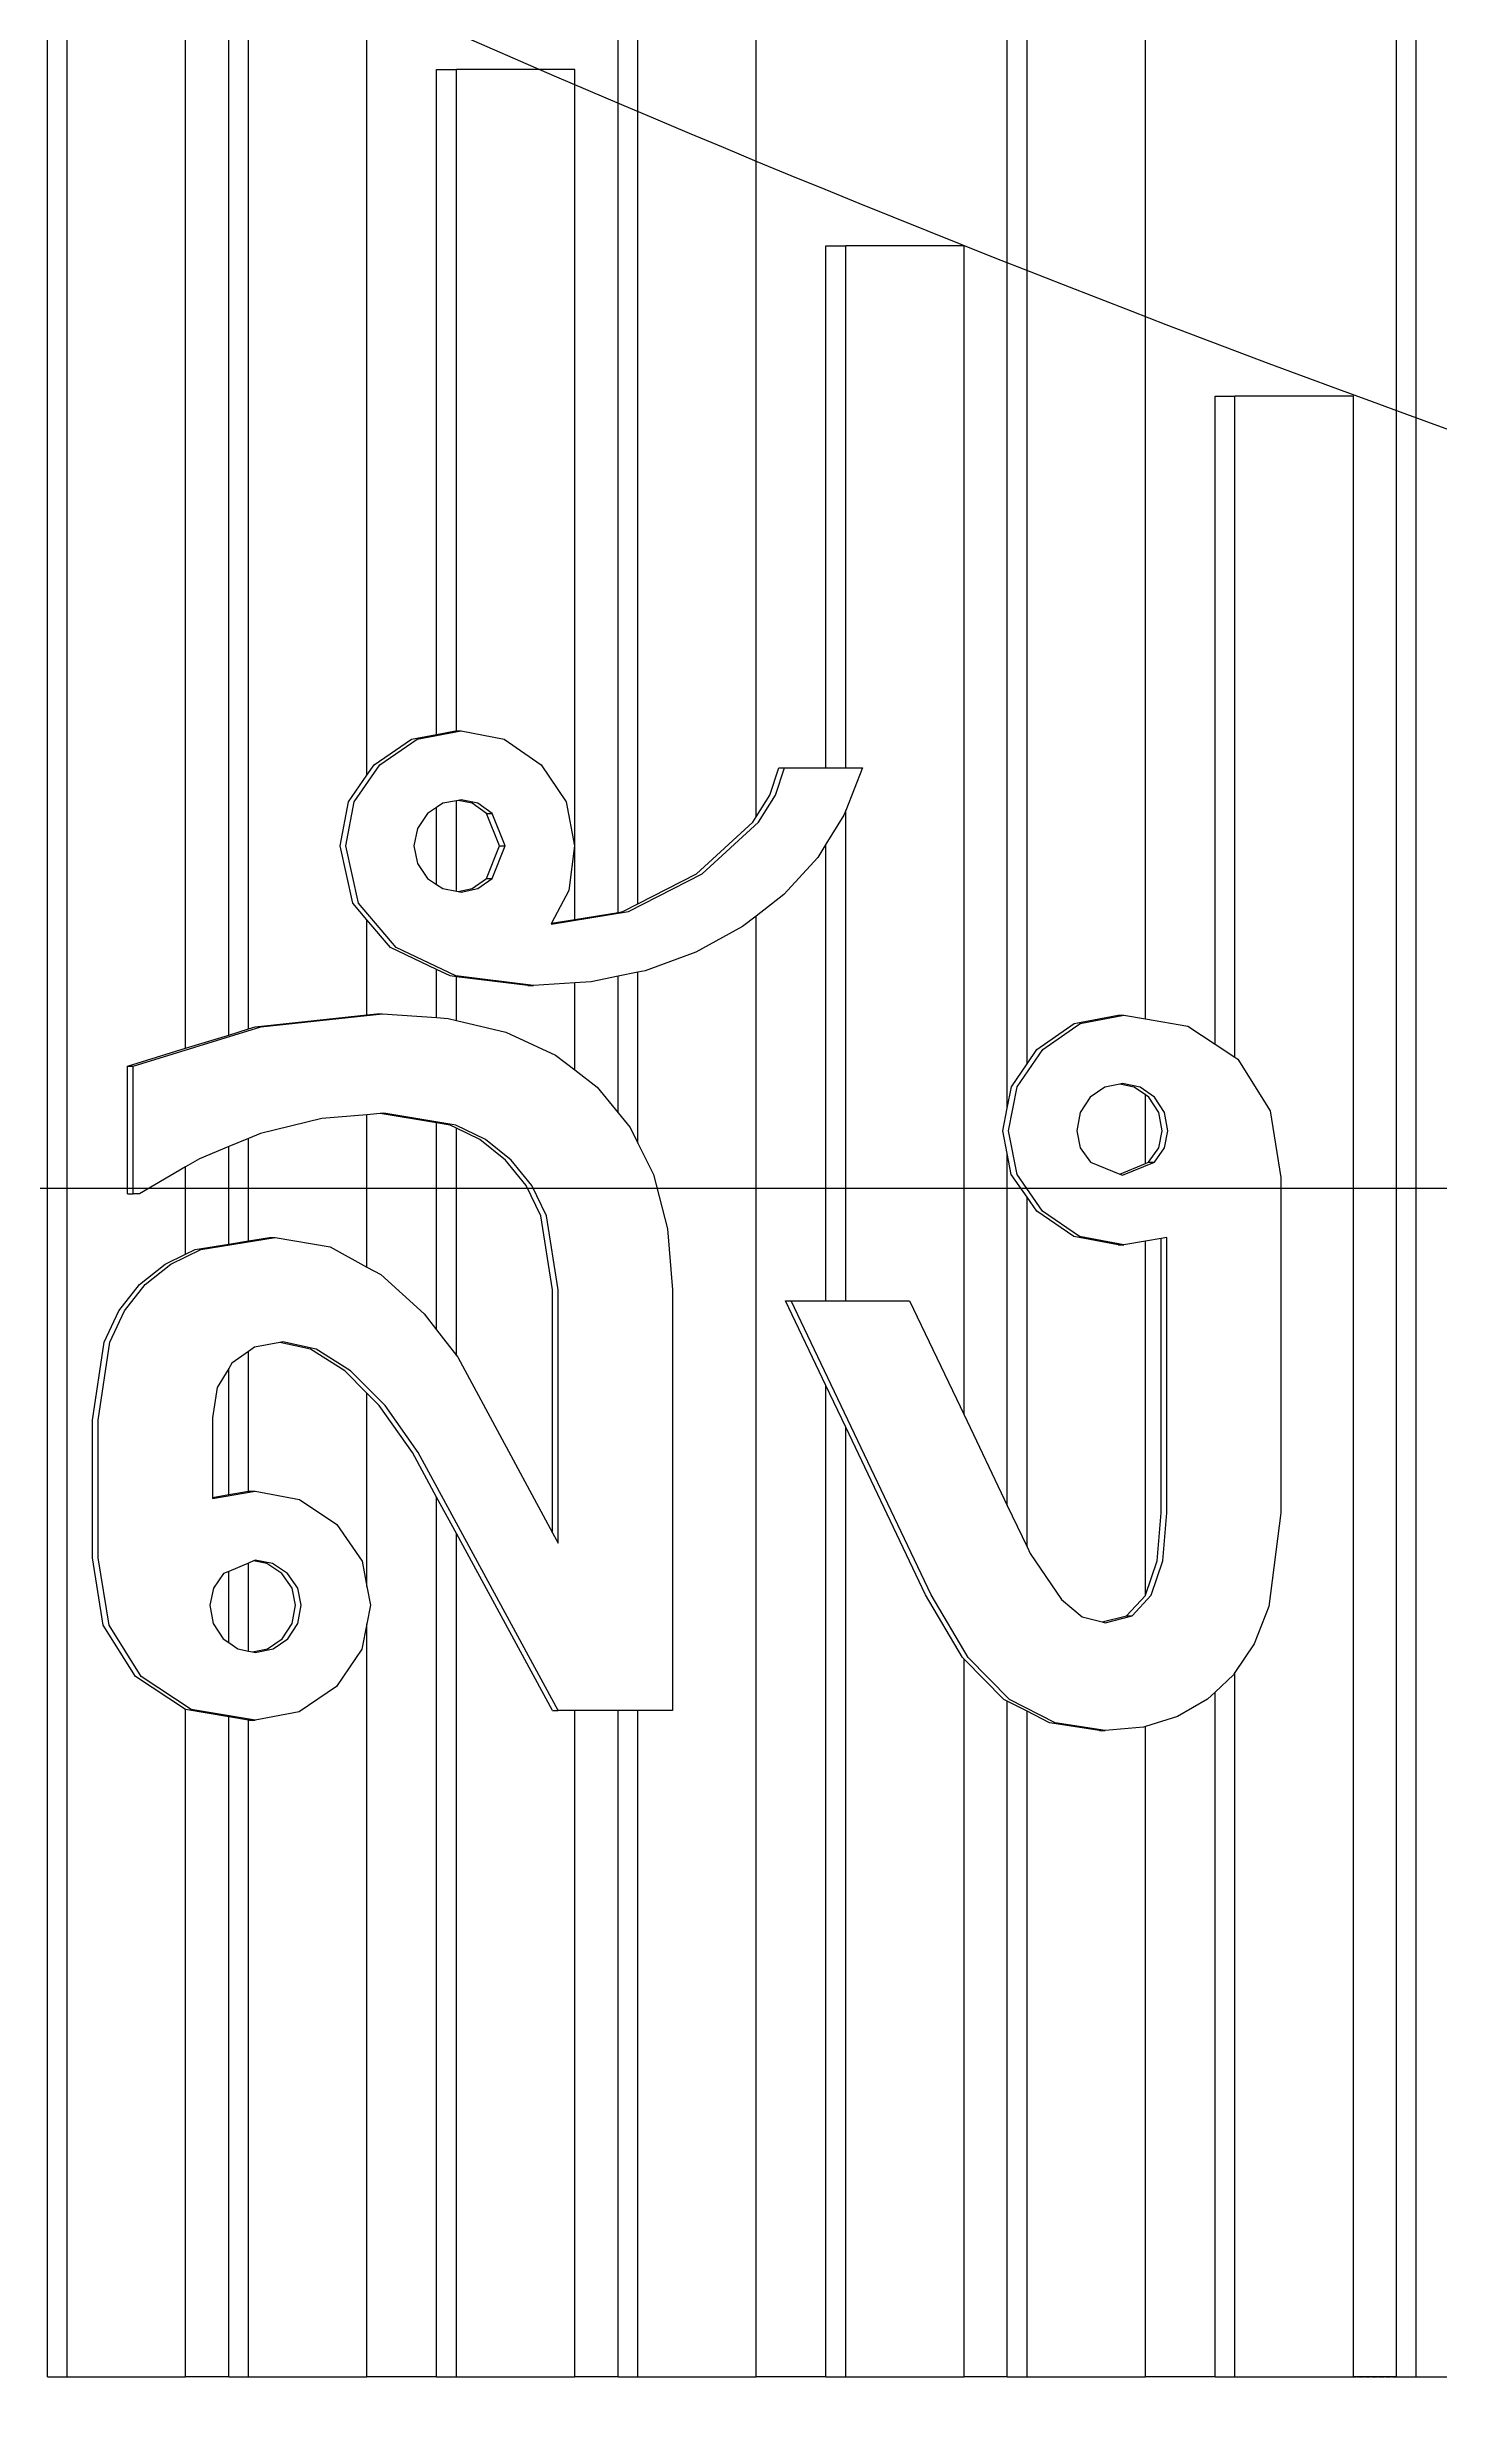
# Model space of a CAD drawing. Header units: millimetres. Extents: x -244126 to 368105, y -173968 to 259060.
# Drawn here: x -188088 to -186639, y 71810 to 74278 of the extents above; entities that cross this region are included whole.
import ezdxf

# ---------------------------------------------------------------- set-up
doc = ezdxf.new("R2010")
doc.units = ezdxf.units.MM
doc.header["$MEASUREMENT"] = 0
doc.linetypes.add('CENTER2', pattern=[7.1439, 4.7625, -0.7938, 0.7938, -0.7938])
doc.layers.add('A04_TUBE SERIES', color=7, linetype='Continuous')
doc.layers.add('CPP-HATCH', color=13, linetype='Continuous')
doc.styles.add('CORDIA', font='cordia.shx')
doc.dimstyles.new('1-50CC', dxfattribs={"dimscale": 0.5, "dimtxt": 0.2, "dimasz": 0.15, "dimexe": 0.1, "dimexo": 0.15, "dimgap": 0.1, "dimtad": 1, "dimzin": 0, "dimdsep": 46, "dimtxsty": 'CORDIA', "dimblk": 'CIRCLE', "dimcen": 0.03, "dimclrd": 1, "dimclre": 9, "dimclrt": 3, "dimadec": 0, "dimazin": 0, "dimtfac": 1, "dimtmove": 1, "dimatfit": 3, "dimldrblk": 'CIRCLE', "dimfxl": 0.12, "dimtvp": 0.05, "dimarcsym": 0})

# ---------------------------------------------------------------- blocks, each defined once
blk = doc.blocks.new('A$Ceabdd105')
at = {"color": 1}
for p, q in [((7.2963, 0), (7.2963, 2.5685)), ((7.3169, 0), (7.3169, 2.5685)), ((7.4401, 1.3843), (7.4401, 2.5685)), ((7.7016, 2.4039), (7.7222, 2.4039)), ((7.7016, 1.7114), (7.7016, 2.4039)), ((7.7222, 1.7152), (7.7222, 2.4039)), ((7.8455, 2.4039), (7.7222, 2.4039)), ((7.8455, 1.5186), (7.8455, 2.4039)), ((8.107, 2.2205), (8.1276, 2.2205)), ((8.107, 1.6766), (8.107, 2.2205)), ((8.1276, 1.6766), (8.1276, 2.2205)), ((8.2508, 2.2205), (8.1276, 2.2205)), ((8.2508, 1.0024), (8.2508, 2.2205)), ((8.5123, 2.0636), (8.5329, 2.0636)), ((8.5123, 1.3887), (8.5123, 2.0636)), ((8.5329, 1.3751), (8.5329, 2.0636)), ((8.6562, 2.0636), (8.5329, 2.0636)), ((8.6562, 0), (8.6562, 2.0636)), ((7.7016, 1.5549), (7.7016, 1.6353)), ((7.7222, 1.548), (7.7222, 1.6423)), ((8.1276, 1.1213), (8.1276, 1.632)), ((8.107, 1.1213), (8.107, 1.5969)), ((7.7016, 1.4162), (7.7016, 1.4663)), ((7.7222, 1.4133), (7.7222, 1.4589)), ((7.8455, 1.3617), (7.8455, 1.4526)), ((7.7016, 1.0909), (7.7016, 1.3066)), ((7.7222, 1.0643), (7.7222, 1.3011)), ((7.4401, 1.1699), (7.4401, 1.2607)), ((8.107, 0), (8.107, 1.033)), ((8.1276, 0), (8.1276, 0.9897)), ((7.7016, 0), (7.7016, 0.9167)), ((7.7222, 0), (7.7222, 0.8787)), ((8.2508, 0), (8.2508, 0.7477)), ((8.5329, 0), (8.5329, 0.734)), ((7.4401, 0), (7.4401, 0.6955)), ((7.8455, 0), (7.8455, 0.6943)), ((8.5123, 0), (8.5123, 0.7135))]:
    blk.add_line(p, q, dxfattribs=at)
blk = doc.blocks.new('A$Cee009f8e')
at = {"layer": 'CPP-HATCH'}
for p, q in [((7.7016, 1.5259), (7.7016, 3.6816)), ((7.7222, 1.5347), (7.7222, 3.6816)), ((7.8455, 1.6254), (7.8455, 3.6816)), ((8.107, 1.322), (8.107, 3.6961)), ((8.1276, 1.3681), (8.1276, 3.6961)), ((8.2508, 1.415), (8.2508, 3.6961)), ((8.5123, 0), (8.5123, 3.6837)), ((8.5329, 0), (8.5329, 3.6837)), ((7.2963, 1.3981), (7.2963, 3.6587)), ((7.3169, 1.4045), (7.3169, 3.6587)), ((7.4401, 1.6687), (7.4401, 3.6587)), ((7.4401, 1.419), (7.4401, 1.5181)), ((7.8455, 0), (7.8455, 1.522)), ((7.7016, 1.3172), (7.7016, 1.4594)), ((7.7222, 1.2856), (7.7222, 1.4636)), ((8.2508, 1.2643), (8.2508, 1.3358)), ((7.4401, 1.1564), (7.4401, 1.3151)), ((7.3169, 1.1836), (7.3169, 1.2904)), ((7.2963, 1.1803), (7.2963, 1.2818)), ((8.107, 0.9081), (8.107, 1.2746)), ((8.1276, 0.8649), (8.1276, 1.229)), ((8.2508, 0.8142), (8.2508, 1.1833)), ((7.3169, 0.9228), (7.3169, 1.0684)), ((7.2963, 0.9193), (7.2963, 1.0507)), ((7.4401, 0.8237), (7.4401, 1.0251)), ((7.2963, 0.7651), (7.2963, 0.8393)), ((7.3169, 0.7563), (7.3169, 0.848)), ((7.4401, 0), (7.4401, 0.7848)), ((7.7016, 0), (7.7016, 0.6943)), ((7.7222, 0), (7.7222, 0.6943)), ((8.107, 0), (8.107, 0.7041)), ((8.1276, 0), (8.1276, 0.6935)), ((7.2963, 0), (7.2963, 0.6878)), ((7.3169, 0), (7.3169, 0.6843)), ((8.2508, 0), (8.2508, 0.6777))]:
    blk.add_line(p, q, dxfattribs=at)
blk = doc.blocks.new('CIRCLE')
at = {"color": 1}
for p, q in [((-1, 0), (1, 0)), ((0, 1), (0, -1))]:
    blk.add_line(p, q, dxfattribs=at)
at = {"color": 3}
blk.add_circle((0, 0), 0.478, dxfattribs=at)
blk = doc.blocks.new('*D4011')
at = {"color": 9, "linetype": 'CENTER2', "lineweight": -2, "transparency": 16777216}
for p, q in [((-187006.6, 75547.4), (-186134.3, 75547.4)), ((-186851.7, 71851.3), (-186134.3, 71851.3))]:
    blk.add_line(p, q, dxfattribs=at)
at = {"color": 1, "lineweight": -2, "transparency": 16777216}
blk.add_line((-186134.4, 75547.3), (-186134.4, 71851.3), dxfattribs=at)
at = {"layer": 'Defpoints', "color": 0, "transparency": 16777216}
for p in [(-187006.7, 75547.4), (-186851.8, 71851.3), (-186134.4, 71851.3)]:
    blk.add_point(p, dxfattribs=at)
at = {"color": 1, "lineweight": -2, "transparency": 16777216, "xscale": 0.075, "yscale": 0.075, "zscale": 0.075}
for p, rotation in [((-186134.4, 75547.4), 90), ((-186134.4, 71851.3), 270)]:
    blk.add_blockref('CIRCLE', p, dxfattribs=dict(at, rotation=rotation))
at = {"color": 3, "transparency": 16777216, "insert": (-186134.5, 73699.3), "char_height": 0.1, "attachment_point": 5, "rotation": 90, "style": 'CORDIA'}
blk.add_mtext('3696.11', dxfattribs=at)
blk = doc.blocks.new('*D4012')
at = {"color": 9, "linetype": 'CENTER2', "lineweight": -2, "transparency": 16777216}
for p, q in [((-195406.8, 71851.2), (-195406.8, 70336.5)), ((-180596.4, 71851.2), (-180596.4, 70336.5))]:
    blk.add_line(p, q, dxfattribs=at)
at = {"color": 1, "lineweight": -2, "transparency": 16777216}
blk.add_line((-195406.7, 70336.6), (-180596.5, 70336.6), dxfattribs=at)
at = {"layer": 'Defpoints', "color": 0, "transparency": 16777216}
for p in [(-195406.8, 71851.3), (-180596.4, 71851.3), (-180596.4, 70336.6)]:
    blk.add_point(p, dxfattribs=at)
at = {"color": 1, "lineweight": -2, "transparency": 16777216, "xscale": 0.075, "yscale": 0.075, "zscale": 0.075, "rotation": 180}
blk.add_blockref('CIRCLE', (-195406.8, 70336.6), dxfattribs=at)
at = {"color": 1, "lineweight": -2, "transparency": 16777216, "xscale": 0.075, "yscale": 0.075, "zscale": 0.075}
blk.add_blockref('CIRCLE', (-180596.4, 70336.6), dxfattribs=at)
at = {"color": 3, "transparency": 16777216, "insert": (-188001.6, 70336.7), "char_height": 0.1, "attachment_point": 5, "style": 'CORDIA'}
blk.add_mtext('14810.39', dxfattribs=at)

msp = doc.modelspace()

# ---------------------------------------------------------------- linework, layer by layer
at = {"color": 4}
for p, q in [((-187709.29586, 73557.58927), (-187683.12985, 73562.6587)), ((-187703.36435, 73557.58927), (-187657.71285, 73566.43383)), ((-187683.12985, 73562.6587), (-187663.64436, 73566.43383)), ((-187663.64436, 73566.43383), (-187662.50534, 73566.43383)), ((-187662.50534, 73566.43383), (-187657.71285, 73566.43383)), ((-187657.71285, 73566.43383), (-187612.68995, 73557.58927)), ((-187748.19, 73531.0556), (-187709.29586, 73557.58927)), ((-187742.25849, 73531.0556), (-187703.36435, 73557.58927)), ((-187612.68995, 73557.58927), (-187574.4244, 73531.0556)), ((-187774.82658, 73492.20273), (-187755.76632, 73520.00457)), ((-187768.89508, 73492.20273), (-187742.25849, 73531.0556)), ((-187755.76632, 73520.00457), (-187748.19, 73531.0556)), ((-187574.4244, 73531.0556), (-187548.25926, 73492.20273)), ((-187336.32468, 73499.19151), (-187326.71901, 73527.89683)), ((-187330.39317, 73499.19151), (-187320.7875, 73527.89683)), ((-187326.71901, 73527.89683), (-187320.7875, 73527.89683)), ((-187320.7875, 73527.89683), (-187277.78134, 73527.89683)), ((-187277.78134, 73527.89683), (-187257.15682, 73527.89683)), ((-187239.69912, 73527.89683), (-187257.15682, 73483.29381)), ((-187257.15682, 73527.89683), (-187239.69912, 73527.89683)), ((-187783.70545, 73446.40057), (-187774.82658, 73492.20273)), ((-187777.77394, 73446.40057), (-187768.89508, 73492.20273)), ((-187683.12985, 73486.59176), (-187692.59971, 73480.19941)), ((-187676.80634, 73490.86026), (-187683.12985, 73486.59176)), ((-187662.50534, 73493.52191), (-187676.80634, 73490.86026)), ((-187660.80589, 73493.83821), (-187662.50534, 73493.52191)), ((-187657.71285, 73494.41387), (-187660.80589, 73493.83821)), ((-187646.12236, 73490.86026), (-187660.80589, 73493.83821)), ((-187640.19085, 73490.86026), (-187657.71285, 73494.41387)), ((-187631.27187, 73480.19941), (-187646.12236, 73490.86026)), ((-187625.34036, 73480.19941), (-187640.19085, 73490.86026)), ((-187548.25926, 73492.20273), (-187539.53754, 73446.40057)), ((-187350.41781, 73476.6499), (-187336.32468, 73499.19151)), ((-187347.89553, 73471.19691), (-187330.39317, 73499.19151)), ((-187703.2072, 73464.64246), (-187706.74304, 73446.40057)), ((-187692.59971, 73480.19941), (-187703.2072, 73464.64246)), ((-187631.27187, 73480.19941), (-187625.34036, 73480.19941)), ((-187617.75714, 73446.40057), (-187631.27187, 73480.19941)), ((-187611.82563, 73446.40057), (-187625.34036, 73480.19941)), ((-187412.52183, 73417.33988), (-187353.82704, 73471.19691)), ((-187406.59032, 73417.33988), (-187347.89553, 73471.19691)), ((-187353.82704, 73471.19691), (-187350.41781, 73476.6499)), ((-187259.04797, 73478.46208), (-187277.78134, 73448.16417)), ((-187257.15682, 73483.29381), (-187259.04797, 73478.46208)), ((-187770.58359, 73386.77878), (-187783.70545, 73446.40057)), ((-187764.65208, 73386.77878), (-187777.77394, 73446.40057)), ((-187706.74304, 73446.40057), (-187703.2072, 73428.15867)), ((-187631.27187, 73412.60173), (-187617.75714, 73446.40057)), ((-187625.34036, 73412.60173), (-187611.82563, 73446.40057)), ((-187617.75714, 73446.40057), (-187611.82563, 73446.40057)), ((-187539.53754, 73446.40057), (-187545.66632, 73399.80871)), ((-187277.78134, 73448.16417), (-187286.29351, 73434.39724)), ((-187703.2072, 73428.15867), (-187692.59971, 73412.60173)), ((-187692.59971, 73412.60173), (-187683.12985, 73406.20938)), ((-187646.12236, 73401.94088), (-187631.27187, 73412.60173)), ((-187640.19085, 73401.94088), (-187625.34036, 73412.60173)), ((-187631.27187, 73412.60173), (-187625.34036, 73412.60173)), ((-187483.19998, 73378.01319), (-187406.59032, 73417.33988)), ((-187473.63799, 73385.9666), (-187412.52183, 73417.33988)), ((-187286.29351, 73434.39724), (-187321.43574, 73395.70231)), ((-187755.76632, 73369.39015), (-187770.58359, 73386.77878)), ((-187725.2865, 73340.58177), (-187764.65208, 73386.77878)), ((-187683.12985, 73406.20938), (-187676.80634, 73401.94088)), ((-187676.80634, 73401.94088), (-187662.50534, 73399.27922)), ((-187662.50534, 73399.27922), (-187660.80589, 73398.96293)), ((-187660.80589, 73398.96293), (-187646.12236, 73401.94088)), ((-187660.80589, 73398.96293), (-187657.71285, 73398.38726)), ((-187657.71285, 73398.38726), (-187640.19085, 73401.94088)), ((-187545.66632, 73399.80871), (-187563.49874, 73365.95579)), ((-187321.43574, 73395.70231), (-187350.41781, 73373.26149)), ((-187731.21801, 73340.58177), (-187755.76632, 73369.39015)), ((-187564.05263, 73364.9043), (-187483.19998, 73378.01319)), ((-187563.49874, 73365.95579), (-187564.05263, 73364.9043)), ((-187563.49874, 73365.95579), (-187539.28516, 73369.88162)), ((-187539.28516, 73369.88162), (-187494.2625, 73377.18129)), ((-187494.2625, 73377.18129), (-187489.13149, 73378.01319)), ((-187489.13149, 73378.01319), (-187473.63799, 73385.9666)), ((-187364.47465, 73362.37728), (-187413.32804, 73335.56722)), ((-187350.41781, 73373.26149), (-187364.47465, 73362.37728)), ((-187683.12985, 73317.61121), (-187731.21801, 73340.58177)), ((-187663.29161, 73310.9683), (-187725.2865, 73340.58177)), ((-187669.22312, 73310.9683), (-187683.12985, 73317.61121)), ((-187473.63799, 73314.84126), (-187494.2625, 73310.63343)), ((-187465.9137, 73316.41718), (-187473.63799, 73314.84126)), ((-187413.32804, 73335.56722), (-187465.9137, 73316.41718)), ((-187662.50534, 73310.14973), (-187669.22312, 73310.9683)), ((-187582.2818, 73301.09714), (-187663.29161, 73310.9683)), ((-187588.21331, 73301.09714), (-187662.50534, 73310.14973)), ((-187588.21331, 73301.09714), (-187582.2818, 73301.09714)), ((-187539.28516, 73303.83947), (-187582.2818, 73301.09714)), ((-187522.23162, 73304.92715), (-187539.28516, 73303.83947)), ((-187494.2625, 73310.63343), (-187522.23162, 73304.92715)), ((-187872.17978, 73257.82199), (-187755.76632, 73270.29029)), ((-187866.24828, 73257.82199), (-187739.42982, 73271.4047)), ((-187755.76632, 73270.29029), (-187745.36133, 73271.4047)), ((-187745.36133, 73271.4047), (-187739.42982, 73271.4047)), ((-187739.42982, 73271.4047), (-187683.12985, 73267.47328)), ((-187683.12985, 73267.47328), (-187671.0115, 73266.62706)), ((-187671.0115, 73266.62706), (-187662.50534, 73264.59679)), ((-187662.50534, 73264.59679), (-187610.96132, 73252.29414)), ((-187019.10176, 73261.21767), (-186973.45026, 73270.14119)), ((-187013.17025, 73261.21767), (-186967.51875, 73270.14119)), ((-186973.45026, 73270.14119), (-186967.51875, 73270.14119)), ((-186967.51875, 73270.14119), (-186945.06929, 73266.29232)), ((-186945.06929, 73266.29232), (-186900.73084, 73258.69065)), ((-187999.03835, 73217.07386), (-187866.24828, 73257.82199)), ((-187944.63367, 73235.5887), (-187899.61101, 73249.40441)), ((-187899.61101, 73249.40441), (-187878.9865, 73255.73327)), ((-187878.9865, 73255.73327), (-187872.17978, 73257.82199)), ((-187610.96132, 73252.29414), (-187559.27926, 73228.40594)), ((-187057.99589, 73234.44709), (-187019.10176, 73261.21767)), ((-187052.06439, 73234.44709), (-187013.17025, 73261.21767)), ((-186900.73084, 73258.69065), (-186872.43283, 73240.0025)), ((-186872.43283, 73240.0025), (-186851.80831, 73226.38196)), ((-188004.96986, 73217.07386), (-187944.63367, 73235.5887)), ((-188004.96986, 73217.07386), (-187999.03835, 73217.07386)), ((-188004.96986, 73083.77376), (-188004.96986, 73217.07386)), ((-187999.03835, 73083.77376), (-187999.03835, 73217.07386)), ((-187559.27926, 73228.40594), (-187539.28516, 73212.96813)), ((-187084.63248, 73195.35731), (-187068.28947, 73219.34104)), ((-187078.70098, 73195.35731), (-187052.06439, 73234.44709)), ((-187068.28947, 73219.34104), (-187057.99589, 73234.44709)), ((-186851.80831, 73226.38196), (-186848.71485, 73224.33903)), ((-186848.71485, 73224.33903), (-186815.24232, 73170.56097)), ((-187539.28516, 73212.96813), (-187515.96534, 73194.96246)), ((-187515.96534, 73194.96246), (-187494.2625, 73168.43265)), ((-187088.91399, 73173.23282), (-187084.63248, 73195.35731)), ((-187087.57984, 73149.47617), (-187078.70098, 73195.35731)), ((-186987.3194, 73195.19937), (-187002.71991, 73184.53852)), ((-186971.77988, 73198.17732), (-186987.3194, 73195.19937)), ((-186968.77594, 73198.75299), (-186971.77988, 73198.17732)), ((-186956.63542, 73195.19937), (-186971.77988, 73198.17732)), ((-186950.70391, 73195.19937), (-186968.77594, 73198.75299)), ((-186945.06929, 73187.11029), (-186956.63542, 73195.19937)), ((-186935.46056, 73184.53852), (-186950.70391, 73195.19937)), ((-187755.76632, 73166.36393), (-187802.64261, 73162.54559)), ((-187742.12151, 73167.47538), (-187755.76632, 73166.36393)), ((-187738.17264, 73167.79704), (-187742.12151, 73167.47538)), ((-187683.12985, 73157.90472), (-187742.12151, 73167.47538)), ((-187663.21303, 73155.63578), (-187738.17264, 73167.79704)), ((-187494.2625, 73168.43265), (-187481.72671, 73153.10876)), ((-187093.51135, 73149.47617), (-187088.91399, 73173.23282)), ((-187013.09168, 73168.6657), (-187016.54893, 73149.47617)), ((-187002.71991, 73184.53852), (-187013.09168, 73168.6657)), ((-186941.39206, 73184.53852), (-186945.06929, 73187.11029)), ((-186931.02029, 73168.6657), (-186941.39206, 73184.53852)), ((-186925.08879, 73168.6657), (-186935.46056, 73184.53852)), ((-186927.56304, 73149.47617), (-186931.02029, 73168.6657)), ((-186921.63153, 73149.47617), (-186925.08879, 73168.6657)), ((-186815.24232, 73170.56097), (-186804.08481, 73100.83112)), ((-187878.9865, 73141.64338), (-187899.61101, 73133.09763)), ((-187866.56257, 73146.79122), (-187878.9865, 73141.64338)), ((-187802.64261, 73162.54559), (-187866.56257, 73146.79122)), ((-187669.14454, 73155.63578), (-187683.12985, 73157.90472)), ((-187662.50534, 73152.37982), (-187669.14454, 73155.63578)), ((-187632.21559, 73140.4342), (-187663.21303, 73155.63578)), ((-187638.14709, 73140.4342), (-187662.50534, 73152.37982)), ((-187611.47122, 73119.15198), (-187638.14709, 73140.4342)), ((-187605.53971, 73119.15198), (-187632.21559, 73140.4342)), ((-187481.72671, 73153.10876), (-187473.63799, 73136.86298)), ((-187088.91399, 73125.83745), (-187093.51135, 73149.47617)), ((-187078.77955, 73104.22679), (-187087.57984, 73149.47617)), ((-187016.54893, 73149.47617), (-187013.0131, 73131.86603)), ((-186931.09887, 73131.86603), (-186927.56304, 73149.47617)), ((-186925.16736, 73131.86603), (-186921.63153, 73149.47617)), ((-187929.93251, 73120.53394), (-187944.63367, 73111.9313)), ((-187899.61101, 73133.09763), (-187929.93251, 73120.53394)), ((-187590.02051, 73092.46037), (-187611.47122, 73119.15198)), ((-187584.08901, 73092.46037), (-187605.53971, 73119.15198)), ((-187473.63799, 73136.86298), (-187457.27055, 73103.98989)), ((-187084.71106, 73104.22679), (-187088.91399, 73125.83745)), ((-187013.0131, 73131.86603), (-187002.40561, 73116.94084)), ((-187002.40561, 73116.94084), (-186971.76967, 73104.56727)), ((-186971.76967, 73104.56727), (-186945.06929, 73115.55671)), ((-186968.77594, 73103.35813), (-186935.77485, 73116.94084)), ((-186945.06929, 73115.55671), (-186941.70636, 73116.94084)), ((-186941.70636, 73116.94084), (-186931.09887, 73131.86603)), ((-186941.70636, 73116.94084), (-186935.77485, 73116.94084)), ((-186935.77485, 73116.94084), (-186925.16736, 73131.86603)), ((-187944.63367, 73111.9313), (-187992.75243, 73083.77376)), ((-187574.69858, 73061.03061), (-187590.02051, 73092.46037)), ((-187568.76707, 73061.03061), (-187584.08901, 73092.46037)), ((-187457.27055, 73103.98989), (-187442.59686, 73047.60584)), ((-187068.28947, 73080.30554), (-187084.71106, 73104.22679)), ((-187052.37868, 73065.76877), (-187078.77955, 73104.22679)), ((-186971.76967, 73104.56727), (-186968.77594, 73103.35813)), ((-186804.08481, 73100.83112), (-186804.08481, 72751.47114)), ((-196896.06179, 73089.96615), (-180342.04493, 73089.96615)), ((-188004.96986, 73083.77376), (-187999.03835, 73083.77376)), ((-187992.75243, 73083.77376), (-187999.03835, 73083.77376)), ((-187058.31019, 73065.76877), (-187068.28947, 73080.30554)), ((-187019.49463, 73039.47201), (-187058.31019, 73065.76877)), ((-187013.56312, 73039.47201), (-187052.37868, 73065.76877)), ((-187562.44104, 72983.95662), (-187574.69858, 73061.03061)), ((-187556.50953, 72983.95662), (-187568.76707, 73061.03061)), ((-187442.59686, 73047.60584), (-187437.70563, 72983.95662)), ((-187965.97751, 73010.74694), (-187944.63367, 73021.11792)), ((-187960.046, 73010.74694), (-187928.55746, 73026.04723)), ((-187944.63367, 73021.11792), (-187934.48897, 73026.04723)), ((-187934.48897, 73026.04723), (-187899.61101, 73031.57447)), ((-187928.55746, 73026.04723), (-187851.31921, 73038.28747)), ((-187899.61101, 73031.57447), (-187878.9865, 73034.84292)), ((-187878.9865, 73034.84292), (-187857.25072, 73038.28747)), ((-187857.25072, 73038.28747), (-187851.31921, 73038.28747)), ((-187851.31921, 73038.28747), (-187793.96019, 73028.65322)), ((-187793.96019, 73028.65322), (-187755.76632, 73007.68416)), ((-186973.45026, 73030.70642), (-187019.49463, 73039.47201)), ((-186967.51875, 73030.70642), (-187013.56312, 73039.47201)), ((-186973.45026, 73030.70642), (-186967.51875, 73030.70642)), ((-186945.06929, 73034.51978), (-186967.51875, 73030.70642)), ((-186928.82022, 73037.27992), (-186945.06929, 73034.51978)), ((-186922.88871, 73038.28747), (-186928.82022, 73037.27992)), ((-186928.82022, 72751.47114), (-186928.82022, 73037.27992)), ((-186922.88871, 72751.47114), (-186922.88871, 73038.28747)), ((-187992.71231, 72989.32653), (-187965.97751, 73010.74694)), ((-187986.78081, 72989.32653), (-187960.046, 73010.74694)), ((-187755.76632, 73007.68416), (-187741.3156, 72999.75047)), ((-187741.3156, 72999.75047), (-187696.13554, 72959.00234)), ((-188014.02551, 72962.14136), (-187992.71231, 72989.32653)), ((-188008.09401, 72962.14136), (-187986.78081, 72989.32653)), ((-187562.44104, 72730.87523), (-187562.44104, 72983.95662)), ((-187556.50953, 72719.88344), (-187556.50953, 72983.95662)), ((-187437.70563, 72983.95662), (-187437.70563, 72545.51933)), ((-187319.80449, 72972.58505), (-187313.87299, 72972.58505)), ((-187277.78134, 72884.29301), (-187319.80449, 72972.58505)), ((-187168.03962, 72666.18435), (-187313.87299, 72972.58505)), ((-187313.87299, 72972.58505), (-187277.78134, 72972.58505)), ((-187277.78134, 72972.58505), (-187257.15682, 72972.58505)), ((-187257.15682, 72972.58505), (-187190.66894, 72972.58505)), ((-187190.66894, 72972.58505), (-187133.93665, 72853.70321)), ((-188029.24923, 72929.54681), (-188014.02551, 72962.14136)), ((-188023.31772, 72929.54681), (-188008.09401, 72962.14136)), ((-187696.13554, 72959.00234), (-187683.12985, 72942.20081)), ((-187683.12985, 72942.20081), (-187662.50534, 72915.55685)), ((-188041.4282, 72848.12951), (-188029.24923, 72929.54681)), ((-188035.49669, 72848.12951), (-188023.31772, 72929.54681)), ((-187878.9865, 72919.7098), (-187896.26355, 72907.51438)), ((-187872.76992, 72924.09793), (-187878.9865, 72919.7098)), ((-187846.33654, 72929.03067), (-187872.76992, 72924.09793)), ((-187843.14752, 72929.62577), (-187846.33654, 72929.03067)), ((-187814.50646, 72922.1237), (-187846.33654, 72929.03067)), ((-187808.57495, 72922.1237), (-187843.14752, 72929.62577)), ((-187778.67671, 72899.61746), (-187814.50646, 72922.1237)), ((-187772.7452, 72899.61746), (-187808.57495, 72922.1237)), ((-187899.61101, 72901.99347), (-187911.58548, 72882.24422)), ((-187896.26355, 72907.51438), (-187899.61101, 72901.99347)), ((-187755.76632, 72876.38985), (-187778.67671, 72899.61746)), ((-187736.91546, 72863.2916), (-187772.7452, 72899.61746)), ((-187662.50534, 72915.55685), (-187661.17011, 72913.83192)), ((-187661.17011, 72913.83192), (-187562.44104, 72730.87523)), ((-187911.58548, 72882.24422), (-187916.69279, 72850.65652)), ((-187742.84696, 72863.2916), (-187755.76632, 72876.38985)), ((-187257.15682, 72840.96023), (-187277.78134, 72884.29301)), ((-188041.4282, 72704.72134), (-188041.4282, 72848.12951)), ((-188035.49669, 72704.72134), (-188035.49669, 72848.12951)), ((-187916.69279, 72850.65652), (-187916.69279, 72767.64079)), ((-187708.2744, 72814.33067), (-187742.84696, 72863.2916)), ((-187702.34289, 72814.33067), (-187736.91546, 72863.2916)), ((-187133.93665, 72853.70321), (-187088.91399, 72759.35877)), ((-187173.97113, 72666.18435), (-187257.15682, 72840.96023)), ((-187683.12985, 72767.98229), (-187708.2744, 72814.33067)), ((-187556.50953, 72545.51933), (-187702.34289, 72814.33067)), ((-187916.69279, 72766.63324), (-187872.06275, 72774.21429)), ((-187916.69279, 72767.64079), (-187899.61101, 72770.54237)), ((-187899.61101, 72770.54237), (-187878.9865, 72774.04574)), ((-187878.9865, 72774.04574), (-187877.99426, 72774.21429)), ((-187877.99426, 72774.21429), (-187872.06275, 72774.21429)), ((-187872.06275, 72774.21429), (-187826.01838, 72765.52767)), ((-187916.69279, 72767.64079), (-187916.69279, 72766.63324)), ((-187826.01838, 72765.52767), (-187787.20282, 72739.46781)), ((-187662.50534, 72729.96559), (-187683.12985, 72767.98229)), ((-187088.91399, 72759.35877), (-187068.28947, 72716.14035)), ((-186932.8275, 72701.44412), (-186928.82022, 72751.47114)), ((-186926.89599, 72701.44412), (-186922.88871, 72751.47114)), ((-186804.08481, 72751.47114), (-186816.42093, 72654.02308)), ((-187787.20282, 72739.46781), (-187760.80195, 72701.08876)), ((-187562.44104, 72545.51933), (-187662.50534, 72729.96559)), ((-187562.44104, 72730.87523), (-187556.50953, 72719.88344)), ((-188030.27069, 72634.59665), (-188041.4282, 72704.72134)), ((-188024.33918, 72634.59665), (-188035.49669, 72704.72134)), ((-187878.9865, 72699.27835), (-187899.61101, 72690.59222)), ((-187873.91635, 72701.41367), (-187878.9865, 72699.27835)), ((-187872.06275, 72702.19433), (-187873.91635, 72701.41367)), ((-187859.84366, 72698.71968), (-187873.91635, 72701.41367)), ((-187853.91216, 72698.71968), (-187872.06275, 72702.19433)), ((-187844.36458, 72688.29574), (-187859.84366, 72698.71968)), ((-187838.43308, 72688.29574), (-187853.91216, 72698.71968)), ((-187760.80195, 72701.08876), (-187755.76632, 72674.97057)), ((-187068.28947, 72716.14035), (-187064.95052, 72709.14362)), ((-187064.95052, 72709.14362), (-187032.57803, 72661.13032)), ((-186944.84932, 72665.71053), (-186932.8275, 72701.44412)), ((-186938.91781, 72665.71053), (-186926.89599, 72701.44412)), ((-187915.67133, 72673.13364), (-187919.20716, 72655.44453)), ((-187905.06384, 72688.29574), (-187915.67133, 72673.13364)), ((-187899.61101, 72690.59222), (-187905.06384, 72688.29574)), ((-187833.75709, 72673.13364), (-187844.36458, 72688.29574)), ((-187827.82558, 72673.13364), (-187838.43308, 72688.29574)), ((-187830.22126, 72655.44453), (-187833.75709, 72673.13364)), ((-187824.28975, 72655.44453), (-187827.82558, 72673.13364)), ((-187755.76632, 72674.97057), (-187752.00166, 72655.44453)), ((-187919.20716, 72655.44453), (-187915.7499, 72636.255)), ((-187833.67852, 72636.255), (-187830.22126, 72655.44453)), ((-187827.74701, 72636.255), (-187824.28975, 72655.44453)), ((-187752.00166, 72655.44453), (-187755.76632, 72636.02432)), ((-187135.70559, 72600.71884), (-187173.97113, 72666.18435)), ((-187129.77408, 72600.71884), (-187168.03962, 72666.18435)), ((-187032.57803, 72661.13032), (-187010.97018, 72643.12533)), ((-186964.88569, 72644.27038), (-186945.06929, 72665.47515)), ((-186958.95418, 72644.27038), (-186938.91781, 72665.71053)), ((-186945.06929, 72665.47515), (-186944.84932, 72665.71053)), ((-186816.42093, 72654.02308), (-186831.84108, 72615.13073)), ((-187996.79816, 72580.89755), (-188030.27069, 72634.59665)), ((-187990.86665, 72580.89755), (-188024.33918, 72634.59665)), ((-187915.7499, 72636.255), (-187905.37813, 72620.38218)), ((-187844.05029, 72620.38218), (-187833.67852, 72636.255)), ((-187838.11878, 72620.38218), (-187827.74701, 72636.255)), ((-187755.76632, 72636.02432), (-187760.88053, 72609.64236)), ((-187010.97018, 72643.12533), (-186989.99635, 72637.87277)), ((-186989.99635, 72637.87277), (-186964.88569, 72644.27038)), ((-186989.99635, 72637.87277), (-186987.00511, 72637.12366)), ((-186987.00511, 72637.12366), (-186958.95418, 72644.27038)), ((-186964.88569, 72644.27038), (-186958.95418, 72644.27038)), ((-187905.37813, 72620.38218), (-187899.61101, 72616.34879)), ((-187899.61101, 72616.34879), (-187890.13477, 72609.72133)), ((-187890.13477, 72609.72133), (-187878.9865, 72607.52918)), ((-187878.9865, 72607.52918), (-187874.99032, 72606.74338)), ((-187874.99032, 72606.74338), (-187859.45079, 72609.72133)), ((-187874.99032, 72606.74338), (-187872.06275, 72606.16772)), ((-187872.06275, 72606.16772), (-187853.51929, 72609.72133)), ((-187859.45079, 72609.72133), (-187844.05029, 72620.38218)), ((-187853.51929, 72609.72133), (-187838.11878, 72620.38218)), ((-187760.88053, 72609.64236), (-187787.51712, 72570.78949)), ((-187133.93665, 72598.93452), (-187135.70559, 72600.71884)), ((-187092.56846, 72557.20678), (-187133.93665, 72598.93452)), ((-187086.63695, 72557.20678), (-187129.77408, 72600.71884)), ((-186831.84108, 72615.13073), (-186851.80831, 72585.22095)), ((-187944.78217, 72546.78284), (-187996.79816, 72580.89755)), ((-187938.85066, 72546.78284), (-187990.86665, 72580.89755)), ((-186853.42929, 72582.79282), (-186872.43283, 72564.79744)), ((-186851.80831, 72585.22095), (-186853.42929, 72582.79282)), ((-187787.51712, 72570.78949), (-187826.41125, 72544.25582)), ((-187088.91399, 72555.33707), (-187092.56846, 72557.20678)), ((-187068.28947, 72544.78512), (-187088.91399, 72555.33707)), ((-187038.94253, 72532.80528), (-187086.63695, 72557.20678)), ((-186880.28196, 72557.36472), (-186911.49548, 72539.20179)), ((-186872.43283, 72564.79744), (-186880.28196, 72557.36472)), ((-187944.63367, 72546.75755), (-187944.78217, 72546.78284)), ((-187899.61101, 72539.09182), (-187944.63367, 72546.75755)), ((-187872.06275, 72535.41126), (-187938.85066, 72546.78284)), ((-187878.9865, 72535.58021), (-187899.61101, 72539.09182)), ((-187877.99426, 72535.41126), (-187878.9865, 72535.58021)), ((-187877.99426, 72535.41126), (-187872.06275, 72535.41126)), ((-187826.41125, 72544.25582), (-187872.06275, 72535.41126)), ((-187562.44104, 72545.51933), (-187556.50953, 72545.51933)), ((-187539.28516, 72545.51933), (-187556.50953, 72545.51933)), ((-187494.2625, 72545.51933), (-187539.28516, 72545.51933)), ((-187473.63799, 72545.51933), (-187494.2625, 72545.51933)), ((-187437.70563, 72545.51933), (-187473.63799, 72545.51933)), ((-187044.87403, 72532.80528), (-187068.28947, 72544.78512)), ((-186992.93661, 72524.67145), (-187044.87403, 72532.80528)), ((-186987.00511, 72524.67145), (-187038.94253, 72532.80528)), ((-186992.93661, 72524.67145), (-186987.00511, 72524.67145)), ((-186947.06987, 72528.30403), (-186987.00511, 72524.67145)), ((-186945.06929, 72528.91688), (-186947.06987, 72528.30403)), ((-186911.49548, 72539.20179), (-186945.06929, 72528.91688))]:
    msp.add_line(p, q, dxfattribs=at)
at = {"color": 2}
for p, q in [((-188088.47836, 71851.26273), (-188067.85385, 71851.26273)), ((-188067.85385, 71851.26273), (-187944.63367, 71851.26273)), ((-187899.61101, 71851.26273), (-187944.63367, 71851.26273)), ((-187899.61101, 71851.26273), (-187878.9865, 71851.26273)), ((-187878.9865, 71851.26273), (-187755.76632, 71851.26273)), ((-187683.12985, 71851.26273), (-187755.76632, 71851.26273)), ((-187683.12985, 71851.26273), (-187662.50534, 71851.26273)), ((-187662.50534, 71851.26273), (-187539.28516, 71851.26273)), ((-187494.2625, 71851.26273), (-187539.28516, 71851.26273)), ((-187494.2625, 71851.26273), (-187473.63799, 71851.26273)), ((-187473.63799, 71851.26273), (-187350.41781, 71851.26273)), ((-187277.78134, 71851.26273), (-187350.41781, 71851.26273)), ((-187277.78134, 71851.26273), (-187257.15682, 71851.26273)), ((-187257.15682, 71851.26273), (-187133.93665, 71851.26273)), ((-187088.91399, 71851.26273), (-187133.93665, 71851.26273)), ((-187088.91399, 71851.26273), (-187068.28947, 71851.26273)), ((-187068.28947, 71851.26273), (-186945.06929, 71851.26273)), ((-186872.43283, 71851.26273), (-186945.06929, 71851.26273)), ((-186872.43283, 71851.26273), (-186851.80831, 71851.26273)), ((-186851.80831, 71851.26273), (-186728.58813, 71851.26273)), ((-186683.56547, 71851.26273), (-186728.58813, 71851.26273)), ((-186683.56547, 71851.26273), (-186662.94096, 71851.26273)), ((-186662.94096, 71851.26273), (-186539.72078, 71851.26273))]:
    msp.add_line(p, q, dxfattribs=at)
at = {"layer": 'A04_TUBE SERIES', "color": 3, "linetype": 'ByBlock'}
msp.add_lwpolyline([(-180792.20513, 73902.52619, -0.1438985537), (-185656.38729, 73561.32754, -0.036450195), (-187944.63367, 74419.72356, 0.067415128), (-189971.37624, 74936.22228, 0.1389825015), (-195374.43934, 74160.51461)], format="xyb", dxfattribs=at)

# ---------------------------------------------------------------- block references
at = {"layer": 'CPP-HATCH', "color": 2, "xscale": 1000, "yscale": 1000, "zscale": 1000}
for name, p in [('A$Cee009f8e', (-195195.88425, 71851.26273)), ('A$Ceabdd105', (-195384.7516, 71851.26273))]:
    msp.add_blockref(name, p, dxfattribs=at)

# ---------------------------------------------------------------- dimensions: what is measured, and where the dimension line sits
at = {"color": 4}
dim = msp.add_linear_dim(base=(-186134.37227, 71851.26273), p1=(-187006.67938, 75547.37522), p2=(-186851.80831, 71851.26273), angle=90, dimstyle='1-50CC', dxfattribs=at)
dim.commit()
dim.dimension.update_dxf_attribs({"geometry": '*D4011', "text_midpoint": (-186134.47227, 73699.31897)})
dim = msp.add_linear_dim(base=(-180596.41653, 70336.57647), p1=(-195406.80684, 71851.26273), p2=(-180596.41653, 71851.26273), dimstyle='1-50CC', dxfattribs=at)
dim.commit()
dim.dimension.update_dxf_attribs({"geometry": '*D4012', "text_midpoint": (-188001.61168, 70336.67647)})

doc.saveas('drawing.dxf')
